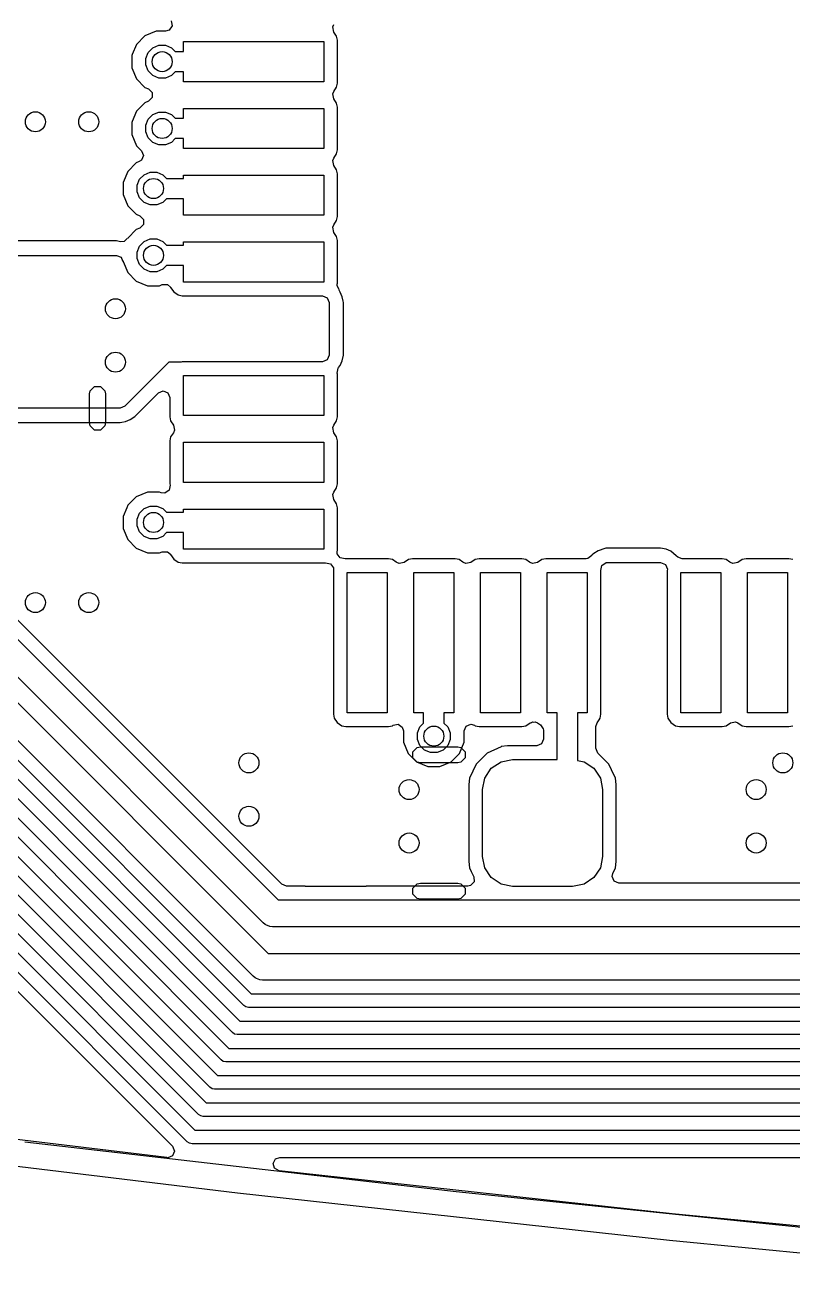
# Model space of a CAD drawing. Extents: x 94.3 to 177.3, y -118.1 to -62.3.
# Drawn here: x 100.12 to 105.88, y -116.29 to -106.88 of the extents above; entities that cross this region are included whole.
import ezdxf

# ---------------------------------------------------------------- set-up
doc = ezdxf.new("R2010")
doc.units = 0
doc.layers.add('BLACK', color=7, linetype='CONTINUOUS')

msp = doc.modelspace()

# ---------------------------------------------------------------- linework, layer by layer
at = {"layer": 'BLACK', "linetype": 'CONTINUOUS'}
for p, q in [((101.216785, -106.844719), (101.224253, -106.882252)), ((102.427732, -106.890245), (102.435194, -106.872226)), ((101.021128, -106.957138), (100.957138, -107.021128)), ((101.021134, -106.957134), (101.021128, -106.957138)), ((101.104746, -106.9225), (101.021134, -106.957134)), ((101.175213, -106.9225), (101.104746, -106.9225)), ((101.202994, -106.914072), (101.175213, -106.9225)), ((101.224253, -106.882252), (101.202994, -106.914072)), ((102.435198, -106.927778), (102.427732, -106.890245)), ((102.456732, -106.960004), (102.435198, -106.927778)), ((102.456732, -106.960006), (102.456732, -106.960004)), ((102.456733, -106.960007), (102.456732, -106.960006)), ((102.462679, -106.989906), (102.456733, -106.960007)), ((100.957134, -107.021134), (100.925861, -107.096634)), ((100.957138, -107.021128), (100.957134, -107.021134)), ((101.046066, -107.080554), (101.080554, -107.046066)), ((101.080554, -107.046066), (101.125614, -107.027402)), ((101.125614, -107.027402), (101.174386, -107.027402)), ((101.174386, -107.027402), (101.219446, -107.046066)), ((101.219446, -107.046066), (101.24718, -107.0738)), ((101.31018, -107.0738), (101.31018, -107)), ((101.31018, -107), (102.36018, -107)), ((102.36018, -107), (102.36018, -107.3)), ((102.46268, -107.310095), (102.462679, -106.989906)), ((100.925861, -107.096634), (100.9225, -107.104747)), ((100.9225, -107.104747), (100.9225, -107.195253)), ((101.027402, -107.125614), (101.046066, -107.080554)), ((101.027402, -107.174386), (101.027402, -107.125614)), ((101.24718, -107.0738), (101.31018, -107.0738)), ((100.9225, -107.195253), (100.957135, -107.278868)), ((101.046066, -107.219446), (101.027402, -107.174386)), ((101.080554, -107.253934), (101.046066, -107.219446)), ((101.125614, -107.272598), (101.080554, -107.253934)), ((101.219446, -107.253934), (101.174386, -107.272598)), ((101.24718, -107.2262), (101.219446, -107.253934)), ((101.31018, -107.2262), (101.24718, -107.2262)), ((101.31018, -107.3), (101.31018, -107.2262)), ((100.957135, -107.278868), (101.021132, -107.342865)), ((101.021132, -107.342865), (101.047548, -107.353807)), ((101.174386, -107.272598), (101.125614, -107.272598)), ((102.36018, -107.3), (101.31018, -107.3)), ((102.435194, -107.372226), (102.456733, -107.339993)), ((102.456733, -107.339993), (102.46268, -107.310095)), ((101.047548, -107.446192), (101.021132, -107.457135)), ((101.047548, -107.353807), (101.074606, -107.380866)), ((101.074606, -107.419135), (101.047548, -107.446192)), ((101.074606, -107.380866), (101.074606, -107.419135)), ((102.427732, -107.390245), (102.435194, -107.372226)), ((102.435198, -107.427778), (102.427732, -107.390245)), ((102.456732, -107.460004), (102.435198, -107.427778)), ((100.957134, -107.521134), (100.925502, -107.5975)), ((100.957138, -107.521128), (100.957134, -107.521134)), ((101.021128, -107.457138), (100.957138, -107.521128)), ((101.02113, -107.457136), (101.021128, -107.457138)), ((101.021132, -107.457135), (101.02113, -107.457136)), ((101.080554, -107.546066), (101.125614, -107.527402)), ((101.125614, -107.527402), (101.174386, -107.527402)), ((101.174386, -107.527402), (101.219446, -107.546066)), ((101.31018, -107.5738), (101.31018, -107.5)), ((101.31018, -107.5), (102.36018, -107.5)), ((102.36018, -107.5), (102.36018, -107.8)), ((102.456732, -107.460006), (102.456732, -107.460004)), ((102.456733, -107.460007), (102.456732, -107.460006)), ((102.462679, -107.489906), (102.456733, -107.460007)), ((102.46268, -107.810095), (102.462679, -107.489906)), ((100.925502, -107.5975), (100.9225, -107.604747)), ((100.9225, -107.604747), (100.9225, -107.695253)), ((101.027402, -107.625614), (101.046066, -107.580554)), ((101.027402, -107.674386), (101.027402, -107.625614)), ((101.046066, -107.580554), (101.080554, -107.546066)), ((101.219446, -107.546066), (101.24718, -107.5738)), ((101.24718, -107.5738), (101.31018, -107.5738)), ((100.9225, -107.695253), (100.957135, -107.778868)), ((101.046066, -107.719446), (101.027402, -107.674386)), ((101.080554, -107.753934), (101.046066, -107.719446)), ((101.24718, -107.7262), (101.219446, -107.753934)), ((101.31018, -107.7262), (101.24718, -107.7262)), ((101.31018, -107.8), (101.31018, -107.7262)), ((100.957135, -107.778868), (100.957138, -107.778871)), ((100.957138, -107.778871), (100.994679, -107.816412)), ((100.994679, -107.816412), (101.009324, -107.851767)), ((101.125614, -107.772598), (101.080554, -107.753934)), ((101.174386, -107.772598), (101.125614, -107.772598)), ((101.219446, -107.753934), (101.174386, -107.772598)), ((102.36018, -107.8), (101.31018, -107.8)), ((102.456733, -107.839993), (102.46268, -107.810095)), ((100.956308, -107.907138), (100.892318, -107.971128)), ((100.95631, -107.907136), (100.956308, -107.907138)), ((100.956312, -107.907135), (100.95631, -107.907136)), ((100.956314, -107.907134), (100.956312, -107.907135)), ((100.956316, -107.907133), (100.956314, -107.907134)), ((100.97846, -107.89796), (100.956316, -107.907133)), ((100.994679, -107.887122), (100.97846, -107.89796)), ((101.009324, -107.851767), (100.994679, -107.887122)), ((102.427732, -107.890245), (102.435194, -107.872226)), ((102.435198, -107.927778), (102.427732, -107.890245)), ((102.435194, -107.872226), (102.456733, -107.839993)), ((100.892314, -107.971134), (100.858114, -108.0537)), ((100.892318, -107.971128), (100.892314, -107.971134)), ((100.981246, -108.030554), (101.015734, -107.996066)), ((101.015734, -107.996066), (101.060794, -107.977402)), ((101.060794, -107.977402), (101.109566, -107.977402)), ((101.109566, -107.977402), (101.154626, -107.996066)), ((101.154626, -107.996066), (101.18236, -108.0238)), ((101.31018, -108.0238), (101.31018, -108)), ((101.31018, -108), (102.36018, -108)), ((102.36018, -108), (102.36018, -108.3)), ((102.456732, -107.960004), (102.435198, -107.927778)), ((102.456732, -107.960006), (102.456732, -107.960004)), ((102.456733, -107.960007), (102.456732, -107.960006)), ((102.462679, -107.989906), (102.456733, -107.960007)), ((102.46268, -108.310095), (102.462679, -107.989906)), ((100.858114, -108.0537), (100.85768, -108.054747)), ((100.85768, -108.054747), (100.85768, -108.145253)), ((100.962582, -108.075614), (100.981246, -108.030554)), ((100.962582, -108.124386), (100.962582, -108.075614)), ((101.18236, -108.0238), (101.31018, -108.0238)), ((100.85768, -108.145253), (100.892315, -108.228868)), ((100.981246, -108.169446), (100.962582, -108.124386)), ((101.015734, -108.203934), (100.981246, -108.169446)), ((101.18236, -108.1762), (101.154626, -108.203934)), ((101.31018, -108.1762), (101.18236, -108.1762)), ((101.31018, -108.3), (101.31018, -108.1762)), ((100.892315, -108.228868), (100.956312, -108.292865)), ((100.956312, -108.292865), (100.982728, -108.303807)), ((101.060794, -108.222598), (101.015734, -108.203934)), ((101.109566, -108.222598), (101.060794, -108.222598)), ((101.154626, -108.203934), (101.109566, -108.222598)), ((100.982728, -108.303807), (101.009786, -108.330866)), ((101.009786, -108.369135), (100.982728, -108.396192)), ((101.009786, -108.330866), (101.009786, -108.369135)), ((102.36018, -108.3), (101.31018, -108.3)), ((102.427732, -108.390245), (102.435194, -108.372226)), ((102.435194, -108.372226), (102.456733, -108.339993)), ((102.456733, -108.339993), (102.46268, -108.310095)), ((100.887848, -108.474071), (100.86632, -108.495584)), ((100.889579, -108.475228), (100.887848, -108.474071)), ((100.892318, -108.471128), (100.889579, -108.475228)), ((100.956308, -108.407138), (100.892318, -108.471128)), ((100.95631, -108.407136), (100.956308, -108.407138)), ((100.956312, -108.407135), (100.95631, -108.407136)), ((100.982728, -108.396192), (100.956312, -108.407135)), ((101.015734, -108.496066), (101.060794, -108.477402)), ((101.060794, -108.477402), (101.109566, -108.477402)), ((101.109566, -108.477402), (101.154626, -108.496066)), ((102.435198, -108.427778), (102.427732, -108.390245)), ((102.456732, -108.460004), (102.435198, -108.427778)), ((102.456732, -108.460006), (102.456732, -108.460004)), ((102.456733, -108.460007), (102.456732, -108.460006)), ((102.462679, -108.489906), (102.456733, -108.460007)), ((100.80768, -108.4925), (99.650698, -108.4925)), ((100.807686, -108.4925), (100.80768, -108.4925)), ((100.837449, -108.498421), (100.807686, -108.4925)), ((100.86632, -108.495584), (100.837449, -108.498421)), ((100.962582, -108.575614), (100.981246, -108.530554)), ((100.962582, -108.624386), (100.962582, -108.575614)), ((100.981246, -108.530554), (101.015734, -108.496066)), ((101.154626, -108.496066), (101.18236, -108.5238)), ((101.18236, -108.5238), (101.31018, -108.5238)), ((101.31018, -108.5238), (101.31018, -108.5)), ((101.31018, -108.5), (102.36018, -108.5)), ((102.36018, -108.5), (102.36018, -108.8)), ((102.46268, -108.810095), (102.462679, -108.489906)), ((99.650698, -108.6), (100.80768, -108.6)), ((100.80768, -108.6), (100.843035, -108.614645)), ((100.843035, -108.614645), (100.853941, -108.640973)), ((100.853941, -108.640973), (100.856719, -108.640421)), ((100.856719, -108.640421), (100.85768, -108.645253)), ((100.85768, -108.645253), (100.892315, -108.728868)), ((100.981246, -108.669446), (100.962582, -108.624386)), ((101.015734, -108.703934), (100.981246, -108.669446)), ((100.892315, -108.728868), (100.956312, -108.792865)), ((101.060794, -108.722598), (101.015734, -108.703934)), ((101.109566, -108.722598), (101.060794, -108.722598)), ((101.154626, -108.703934), (101.109566, -108.722598)), ((101.18236, -108.6762), (101.154626, -108.703934)), ((101.31018, -108.6762), (101.18236, -108.6762)), ((101.31018, -108.8), (101.31018, -108.6762)), ((100.956312, -108.792865), (101.039927, -108.8275)), ((101.039927, -108.8275), (101.039929, -108.8275)), ((101.039929, -108.8275), (101.130431, -108.8275)), ((101.130431, -108.8275), (101.130433, -108.8275)), ((101.130433, -108.8275), (101.151143, -108.81892)), ((101.151143, -108.81892), (101.189409, -108.818919)), ((101.189409, -108.818919), (101.21185, -108.837334)), ((101.21185, -108.837334), (101.213627, -108.839993)), ((101.213627, -108.839993), (101.236282, -108.873898)), ((102.36018, -108.8), (101.31018, -108.8)), ((102.46102, -108.828056), (102.461826, -108.814386)), ((102.475291, -108.856066), (102.46102, -108.828056)), ((102.461826, -108.814386), (102.46268, -108.810095)), ((102.473967, -108.857111), (102.475291, -108.856066)), ((102.477014, -108.860976), (102.473967, -108.857111)), ((101.236282, -108.873898), (101.270187, -108.896553)), ((101.270187, -108.896553), (101.300085, -108.9025)), ((101.300085, -108.9025), (102.35, -108.902499)), ((102.35, -108.902499), (102.385355, -108.917144)), ((102.385355, -108.917144), (102.4, -108.952499)), ((102.4, -108.952499), (102.4, -109.3475)), ((102.484672, -108.876004), (102.477014, -108.860976)), ((102.499317, -108.911359), (102.484672, -108.876004)), ((102.499317, -108.911361), (102.499317, -108.911359)), ((102.505473, -108.94231), (102.499317, -108.911361)), ((102.5075, -108.952499), (102.505473, -108.94231)), ((102.5075, -109.3475), (102.5075, -108.952499)), ((101.199999, -109.4), (100.869645, -109.730355)), ((101.282594, -109.4), (101.199999, -109.4)), ((101.292346, -109.39904), (101.282594, -109.4)), ((101.300082, -109.397501), (101.292346, -109.39904)), ((101.300088, -109.3975), (101.300082, -109.397501)), ((102.35, -109.3975), (101.300088, -109.3975)), ((102.385355, -109.382855), (102.35, -109.3975)), ((102.4, -109.3475), (102.385355, -109.382855)), ((102.471939, -109.438902), (102.484672, -109.423995)), ((102.484672, -109.423995), (102.499317, -109.38864)), ((102.499317, -109.38864), (102.5075, -109.3475)), ((101.31018, -109.8), (101.31018, -109.5)), ((101.31018, -109.5), (102.36018, -109.5)), ((102.36018, -109.5), (102.36018, -109.8)), ((102.460931, -109.481115), (102.468397, -109.443582)), ((102.462679, -109.489906), (102.460931, -109.481115)), ((102.46268, -109.810095), (102.462679, -109.489906)), ((102.468397, -109.443582), (102.471939, -109.438902)), ((100.609747, -109.614203), (100.642219, -109.581731)), ((100.642219, -109.581731), (100.688141, -109.581731)), ((100.688141, -109.581731), (100.720613, -109.614203)), ((100.60518, -109.637164), (100.609747, -109.614203)), ((100.60518, -109.852836), (100.60518, -109.637164)), ((100.720613, -109.614203), (100.72518, -109.637164)), ((100.72518, -109.637164), (100.72518, -109.852836)), ((100.945659, -109.806369), (101.122326, -109.629699)), ((101.122326, -109.629699), (101.15768, -109.615056)), ((101.15768, -109.615056), (101.193035, -109.6297)), ((101.193035, -109.6297), (101.20768, -109.665056)), ((101.20768, -109.665056), (101.20768, -109.810091)), ((100.83429, -109.745), (99.559272, -109.745)), ((100.869645, -109.730355), (100.83429, -109.745)), ((102.36018, -109.8), (101.31018, -109.8)), ((99.559273, -109.8525), (100.834289, -109.8525)), ((100.609747, -109.875797), (100.60518, -109.852836)), ((100.642219, -109.908269), (100.609747, -109.875797)), ((100.720613, -109.875797), (100.688141, -109.908269)), ((100.72518, -109.852836), (100.720613, -109.875797)), ((100.834289, -109.8525), (100.83429, -109.8525)), ((100.83429, -109.8525), (100.834292, -109.852499)), ((100.834292, -109.852499), (100.834296, -109.852499)), ((100.834296, -109.852499), (100.848171, -109.849739)), ((100.848171, -109.849739), (100.87543, -109.844317)), ((100.87543, -109.844317), (100.910785, -109.829672)), ((100.910785, -109.829672), (100.945659, -109.806369)), ((101.20768, -109.810091), (101.207681, -109.810095)), ((101.207681, -109.810095), (101.213627, -109.839995)), ((101.213627, -109.839995), (101.235161, -109.872221)), ((101.235161, -109.872221), (101.242627, -109.909754)), ((102.427732, -109.890245), (102.435194, -109.872226)), ((102.435198, -109.927778), (102.427732, -109.890245)), ((102.435194, -109.872226), (102.456733, -109.839993)), ((102.456733, -109.839993), (102.46268, -109.810095)), ((100.688141, -109.908269), (100.642219, -109.908269)), ((101.213627, -109.960007), (101.20768, -109.989905)), ((101.235161, -109.927778), (101.213627, -109.960007)), ((101.242627, -109.909754), (101.235161, -109.927778)), ((102.456732, -109.960004), (102.435198, -109.927778)), ((102.456732, -109.960006), (102.456732, -109.960004)), ((102.456733, -109.960007), (102.456732, -109.960006)), ((102.462679, -109.989906), (102.456733, -109.960007)), ((101.20768, -109.989905), (101.20768, -109.989906)), ((101.20768, -109.989906), (101.20768, -109.989908)), ((101.20768, -109.989908), (101.20768, -110.310091)), ((101.31018, -110.3), (101.31018, -110)), ((101.31018, -110), (102.36018, -110)), ((102.36018, -110), (102.36018, -110.3)), ((102.46268, -110.310095), (102.462679, -109.989906)), ((101.202426, -110.358764), (101.170606, -110.380022)), ((101.209895, -110.321231), (101.202426, -110.358764)), ((101.20768, -110.310091), (101.207681, -110.3101)), ((101.207681, -110.3101), (101.209895, -110.321231)), ((102.36018, -110.3), (101.31018, -110.3)), ((102.435194, -110.372226), (102.456733, -110.339993)), ((102.456733, -110.339993), (102.46268, -110.310095)), ((100.956308, -110.407138), (100.892318, -110.471128)), ((100.956314, -110.407134), (100.956308, -110.407138)), ((101.039926, -110.3725), (100.956314, -110.407134)), ((101.039927, -110.3725), (101.039926, -110.3725)), ((101.130433, -110.3725), (101.039927, -110.3725)), ((101.141721, -110.377176), (101.130433, -110.3725)), ((101.170606, -110.380022), (101.141721, -110.377176)), ((102.427732, -110.390245), (102.435194, -110.372226)), ((102.435198, -110.427778), (102.427732, -110.390245)), ((102.456732, -110.460004), (102.435198, -110.427778)), ((100.884538, -110.489908), (100.85768, -110.554747)), ((100.892314, -110.471134), (100.884538, -110.489908)), ((100.892318, -110.471128), (100.892314, -110.471134)), ((100.962582, -110.575614), (100.981246, -110.530554)), ((100.981246, -110.530554), (101.015734, -110.496066)), ((101.015734, -110.496066), (101.060794, -110.477402)), ((101.060794, -110.477402), (101.109566, -110.477402)), ((101.109566, -110.477402), (101.154626, -110.496066)), ((101.154626, -110.496066), (101.18236, -110.5238)), ((101.18236, -110.5238), (101.31018, -110.5238)), ((101.31018, -110.5238), (101.31018, -110.5)), ((101.31018, -110.5), (102.36018, -110.5)), ((102.36018, -110.5), (102.36018, -110.8)), ((102.456732, -110.460006), (102.456732, -110.460004)), ((102.456733, -110.460007), (102.456732, -110.460006)), ((102.462679, -110.489906), (102.456733, -110.460007)), ((102.46268, -110.810095), (102.462679, -110.489906)), ((100.85768, -110.554747), (100.85768, -110.645253)), ((100.85768, -110.645253), (100.892315, -110.728868)), ((100.962582, -110.624386), (100.962582, -110.575614)), ((100.981246, -110.669446), (100.962582, -110.624386)), ((99.316104, -110.724682), (102.018021, -113.4266)), ((102.045833, -113.309455), (99.438865, -110.702487)), ((100.892315, -110.728868), (100.956312, -110.792865)), ((101.015734, -110.703934), (100.981246, -110.669446)), ((101.060794, -110.722598), (101.015734, -110.703934)), ((101.109566, -110.722598), (101.060794, -110.722598)), ((101.154626, -110.703934), (101.109566, -110.722598)), ((101.18236, -110.6762), (101.154626, -110.703934)), ((101.31018, -110.6762), (101.18236, -110.6762)), ((101.31018, -110.8), (101.31018, -110.6762)), ((101.905889, -113.59731), (99.111222, -110.802644)), ((100.956312, -110.792865), (101.039927, -110.8275)), ((101.039927, -110.8275), (101.039929, -110.8275)), ((101.039929, -110.8275), (101.130431, -110.8275)), ((101.130431, -110.8275), (101.130433, -110.8275)), ((101.130433, -110.8275), (101.151143, -110.81892)), ((101.151143, -110.81892), (101.189409, -110.818919)), ((101.189409, -110.818919), (101.21185, -110.837334)), ((102.36018, -110.8), (101.31018, -110.8)), ((102.461782, -110.834109), (102.461783, -110.814604)), ((102.483041, -110.86593), (102.461782, -110.834109)), ((102.461783, -110.814604), (102.462679, -110.810098)), ((102.462679, -110.810098), (102.46268, -110.810095)), ((104.384395, -110.832838), (104.37115, -110.843281)), ((104.416219, -110.811576), (104.384395, -110.832838)), ((104.465399, -110.793978), (104.416219, -110.811576)), ((104.475143, -110.793019), (104.465399, -110.793978)), ((104.475172, -110.793016), (104.475143, -110.793019)), ((104.485231, -110.792522), (104.475172, -110.793016)), ((104.485694, -110.7925), (104.485231, -110.792522)), ((104.884666, -110.7925), (104.485694, -110.7925)), ((104.884672, -110.7925), (104.884666, -110.7925)), ((104.925803, -110.800682), (104.884672, -110.7925)), ((104.925804, -110.800682), (104.925803, -110.800682)), ((104.925806, -110.800683), (104.925804, -110.800682)), ((104.961161, -110.815328), (104.925806, -110.800683)), ((105.001865, -110.850094), (104.961161, -110.815328)), ((101.21185, -110.837334), (101.213627, -110.839993)), ((101.213627, -110.839993), (101.236282, -110.873898)), ((101.236282, -110.873898), (101.270187, -110.896553)), ((101.270187, -110.896553), (101.300085, -110.9025)), ((101.300085, -110.9025), (102.370274, -110.902499)), ((102.370274, -110.902499), (102.374778, -110.901603)), ((102.374778, -110.901603), (102.412311, -110.909065)), ((102.412311, -110.909065), (102.433575, -110.940882)), ((102.520573, -110.873398), (102.483041, -110.86593)), ((102.52508, -110.872501), (102.520573, -110.873398)), ((102.525088, -110.8725), (102.52508, -110.872501)), ((102.84527, -110.8725), (102.525088, -110.8725)), ((102.845275, -110.8725), (102.84527, -110.8725)), ((102.875173, -110.878447), (102.845275, -110.8725)), ((102.90227, -110.896553), (102.875173, -110.878447)), ((102.9074, -110.899981), (102.90227, -110.896553)), ((102.925425, -110.907447), (102.9074, -110.899981)), ((102.962958, -110.899981), (102.925425, -110.907447)), ((102.995184, -110.878447), (102.962958, -110.899981)), ((103.025084, -110.872501), (102.995184, -110.878447)), ((103.025088, -110.8725), (103.025084, -110.872501)), ((103.34527, -110.8725), (103.025088, -110.8725)), ((103.345275, -110.8725), (103.34527, -110.8725)), ((103.375173, -110.878447), (103.345275, -110.8725)), ((103.40227, -110.896553), (103.375173, -110.878447)), ((103.4074, -110.899981), (103.40227, -110.896553)), ((103.425425, -110.907447), (103.4074, -110.899981)), ((103.462958, -110.899981), (103.425425, -110.907447)), ((103.495184, -110.878447), (103.462958, -110.899981)), ((103.525084, -110.872501), (103.495184, -110.878447)), ((103.525088, -110.8725), (103.525084, -110.872501)), ((103.84527, -110.8725), (103.525088, -110.8725)), ((103.845275, -110.8725), (103.84527, -110.8725)), ((103.875173, -110.878447), (103.845275, -110.8725)), ((103.90227, -110.896553), (103.875173, -110.878447)), ((103.9074, -110.899981), (103.90227, -110.896553)), ((103.925425, -110.907447), (103.9074, -110.899981)), ((103.962958, -110.899981), (103.925425, -110.907447)), ((103.995184, -110.878447), (103.962958, -110.899981)), ((104.025084, -110.872501), (103.995184, -110.878447)), ((104.025088, -110.8725), (104.025084, -110.872501)), ((104.325481, -110.8725), (104.025088, -110.8725)), ((104.339049, -110.870624), (104.325481, -110.8725)), ((104.369104, -110.846935), (104.339049, -110.870624)), ((104.37115, -110.843281), (104.369104, -110.846935)), ((104.436655, -110.959753), (104.444121, -110.922221)), ((104.444121, -110.922221), (104.475941, -110.900961)), ((104.475941, -110.900961), (104.485694, -110.9)), ((104.485694, -110.9), (104.884666, -110.9)), ((104.884666, -110.9), (104.920021, -110.914645)), ((104.920021, -110.914645), (104.934666, -110.95)), ((105.014072, -110.86052), (105.001865, -110.850094)), ((105.046545, -110.8725), (105.014072, -110.86052)), ((105.34527, -110.8725), (105.046545, -110.8725)), ((105.345275, -110.8725), (105.34527, -110.8725)), ((105.375173, -110.878447), (105.345275, -110.8725)), ((105.40227, -110.896553), (105.375173, -110.878447)), ((105.4074, -110.899981), (105.40227, -110.896553)), ((105.425425, -110.907447), (105.4074, -110.899981)), ((105.462958, -110.899981), (105.425425, -110.907447)), ((105.495184, -110.878447), (105.462958, -110.899981)), ((105.525084, -110.872501), (105.495184, -110.878447)), ((105.525088, -110.8725), (105.525084, -110.872501)), ((105.84527, -110.8725), (105.525088, -110.8725)), ((105.845275, -110.8725), (105.84527, -110.8725)), ((105.875173, -110.878447), (105.845275, -110.8725)), ((102.433578, -110.960387), (102.43268, -110.964901)), ((102.43268, -110.964901), (102.43268, -112.035091)), ((102.433575, -110.940882), (102.433578, -110.960387)), ((102.53518, -112.025), (102.53518, -110.975)), ((102.53518, -110.975), (102.83518, -110.975)), ((102.83518, -110.975), (102.83518, -112.025)), ((103.03518, -112.025), (103.03518, -110.975)), ((103.03518, -110.975), (103.33518, -110.975)), ((103.33518, -110.975), (103.33518, -112.025)), ((103.53518, -112.025), (103.53518, -110.975)), ((103.53518, -110.975), (103.83518, -110.975)), ((103.83518, -110.975), (103.83518, -112.025)), ((104.03518, -112.025), (104.03518, -110.975)), ((104.03518, -110.975), (104.33518, -110.975)), ((104.33518, -110.975), (104.33518, -112.025)), ((104.437677, -110.964895), (104.436655, -110.959753)), ((104.437679, -110.964906), (104.437677, -110.964895)), ((104.43768, -112.035095), (104.437679, -110.964906)), ((104.932682, -110.964895), (104.93268, -110.964906)), ((104.93268, -110.964906), (104.93268, -112.035091)), ((104.933705, -110.959747), (104.932682, -110.964895)), ((104.934666, -110.95), (104.933705, -110.959747)), ((105.03518, -112.025), (105.03518, -110.975)), ((105.03518, -110.975), (105.33518, -110.975)), ((105.33518, -110.975), (105.33518, -112.025)), ((105.53518, -112.025), (105.53518, -110.975)), ((105.53518, -110.975), (105.83518, -110.975)), ((105.83518, -110.975), (105.83518, -112.025)), ((99.596311, -111.479889), (101.943021, -113.8266)), ((101.830889, -113.99731), (99.484178, -111.6506)), ((99.456559, -111.768079), (101.81768, -114.1292)), ((101.760717, -114.215921), (99.399596, -111.8548)), ((101.676135, -114.420121), (99.315014, -112.059)), ((99.371977, -111.972279), (101.733098, -114.3334)), ((102.43268, -112.035091), (102.432681, -112.035094)), ((102.432681, -112.035094), (102.438627, -112.064993)), ((102.83518, -112.025), (102.53518, -112.025)), ((103.10898, -112.025), (103.03518, -112.025)), ((103.10898, -112.10282), (103.10898, -112.025)), ((103.33518, -112.025), (103.26138, -112.025)), ((103.26138, -112.025), (103.26138, -112.10282)), ((103.83518, -112.025), (103.53518, -112.025)), ((104.10898, -112.025), (104.03518, -112.025)), ((104.10898, -112.375), (104.10898, -112.025)), ((104.33518, -112.025), (104.26138, -112.025)), ((104.26138, -112.025), (104.26138, -112.382236)), ((104.431733, -112.064993), (104.43768, -112.035095)), ((104.93268, -112.035091), (104.932681, -112.035094)), ((104.932681, -112.035094), (104.938627, -112.064993)), ((105.33518, -112.025), (105.03518, -112.025)), ((105.83518, -112.025), (105.53518, -112.025)), ((102.438627, -112.064993), (102.461282, -112.098898)), ((102.461282, -112.098898), (102.495187, -112.121553)), ((102.495187, -112.121553), (102.525085, -112.1275)), ((102.525085, -112.1275), (102.845274, -112.127499)), ((102.845274, -112.127499), (102.875173, -112.121553)), ((102.875173, -112.121553), (102.879899, -112.118394)), ((102.879899, -112.118394), (102.917432, -112.110927)), ((102.917432, -112.110927), (102.949252, -112.132186)), ((102.949252, -112.132186), (102.95768, -112.159966)), ((103.062582, -112.175614), (103.081246, -112.130554)), ((103.081246, -112.130554), (103.10898, -112.10282)), ((103.26138, -112.10282), (103.289114, -112.130554)), ((103.289114, -112.130554), (103.307778, -112.175614)), ((103.41268, -112.159966), (103.427325, -112.124611)), ((103.427325, -112.124611), (103.46268, -112.109966)), ((103.46268, -112.109966), (103.490457, -112.118393)), ((103.490457, -112.118393), (103.495187, -112.121553)), ((103.495187, -112.121553), (103.525085, -112.1275)), ((103.525085, -112.1275), (103.845274, -112.127499)), ((103.845274, -112.127499), (103.875173, -112.121553)), ((103.875173, -112.121553), (103.907402, -112.100017)), ((103.907402, -112.100017), (103.917156, -112.098077)), ((103.917156, -112.098077), (103.925425, -112.092552)), ((103.925425, -112.092552), (103.935177, -112.094491)), ((103.935177, -112.094491), (103.944933, -112.092551)), ((103.944933, -112.092551), (103.962954, -112.100015)), ((103.962954, -112.100015), (103.984259, -112.114251)), ((103.984259, -112.114251), (104.005519, -112.146068)), ((104.005519, -112.146068), (104.00648, -112.155823)), ((104.4, -112.127651), (104.408427, -112.099872)), ((104.4, -112.291134), (104.4, -112.127651)), ((104.408427, -112.099872), (104.422767, -112.078411)), ((104.422767, -112.078411), (104.431733, -112.064993)), ((104.938627, -112.064993), (104.961282, -112.098898)), ((104.961282, -112.098898), (104.995187, -112.121553)), ((104.995187, -112.121553), (105.025085, -112.1275)), ((105.025085, -112.1275), (105.345274, -112.127499)), ((105.345274, -112.127499), (105.375173, -112.121553)), ((105.375173, -112.121553), (105.407402, -112.100017)), ((105.407402, -112.100017), (105.444933, -112.092551)), ((105.444933, -112.092551), (105.462956, -112.100017)), ((105.462956, -112.100017), (105.495187, -112.121553)), ((105.495187, -112.121553), (105.525085, -112.1275)), ((105.525085, -112.1275), (105.845274, -112.127499)), ((105.845274, -112.127499), (105.875173, -112.121553)), ((99.287395, -112.176479), (101.648516, -114.5376)), ((102.95768, -112.159966), (102.95768, -112.245253)), ((102.95768, -112.245253), (102.992315, -112.328868)), ((103.062582, -112.224386), (103.062582, -112.175614)), ((103.081246, -112.269446), (103.062582, -112.224386)), ((103.307778, -112.224386), (103.289114, -112.269446)), ((103.307778, -112.175614), (103.307778, -112.224386)), ((103.378045, -112.328868), (103.41268, -112.245253)), ((103.41268, -112.245253), (103.41268, -112.159966)), ((104.00648, -112.2225), (103.991835, -112.257855)), ((104.00648, -112.155823), (104.00648, -112.2225)), ((101.591553, -114.624321), (99.230432, -112.2632)), ((102.992315, -112.328868), (103.056312, -112.392865)), ((103.028987, -112.317039), (103.061459, -112.284567)), ((103.028987, -112.362961), (103.028987, -112.317039)), ((103.061459, -112.284567), (103.08442, -112.28)), ((103.115734, -112.303934), (103.081246, -112.269446)), ((103.08442, -112.28), (103.36558, -112.28)), ((103.160794, -112.322598), (103.115734, -112.303934)), ((103.209566, -112.322598), (103.160794, -112.322598)), ((103.254626, -112.303934), (103.209566, -112.322598)), ((103.289114, -112.269446), (103.254626, -112.303934)), ((103.314048, -112.392865), (103.378045, -112.328868)), ((103.36558, -112.28), (103.388541, -112.284567)), ((103.388541, -112.284567), (103.421013, -112.317039)), ((103.421013, -112.317039), (103.421013, -112.362961)), ((103.584253, -112.32759), (103.50259, -112.409253)), ((103.584258, -112.327586), (103.584253, -112.32759)), ((103.688925, -112.27878), (103.584258, -112.327586)), ((103.688931, -112.278778), (103.688925, -112.27878)), ((103.736619, -112.272501), (103.688931, -112.278778)), ((103.736626, -112.2725), (103.736619, -112.272501)), ((103.95648, -112.2725), (103.736626, -112.2725)), ((103.991835, -112.257855), (103.95648, -112.2725)), ((104.414645, -112.326489), (104.4, -112.291134)), ((104.497409, -112.409253), (104.414645, -112.326489)), ((99.202813, -112.380679), (101.563934, -114.7418)), ((103.061459, -112.395433), (103.028987, -112.362961)), ((103.056312, -112.392865), (103.139927, -112.4275)), ((103.08442, -112.4), (103.061459, -112.395433)), ((103.36558, -112.4), (103.08442, -112.4)), ((103.139927, -112.4275), (103.139929, -112.4275)), ((103.139929, -112.4275), (103.230431, -112.4275)), ((103.230431, -112.4275), (103.230433, -112.4275)), ((103.230433, -112.4275), (103.314048, -112.392865)), ((103.388541, -112.395433), (103.36558, -112.4)), ((103.421013, -112.362961), (103.388541, -112.395433)), ((103.502586, -112.409258), (103.453778, -112.513929)), ((103.50259, -112.409253), (103.502586, -112.409258)), ((103.615901, -112.440901), (103.688896, -112.392127)), ((103.688896, -112.392127), (103.775, -112.375)), ((103.775, -112.375), (104.10898, -112.375)), ((104.26138, -112.382236), (104.311104, -112.392127)), ((104.311104, -112.392127), (104.384099, -112.440901)), ((104.497413, -112.409258), (104.497409, -112.409253)), ((104.517143, -112.451571), (104.497413, -112.409258)), ((101.506971, -114.828521), (99.14585, -112.4674)), ((103.453778, -112.513929), (103.4475, -112.56162)), ((103.55, -112.6), (103.567127, -112.513896)), ((103.567127, -112.513896), (103.615901, -112.440901)), ((104.384099, -112.440901), (104.432873, -112.513896)), ((104.432873, -112.513896), (104.45, -112.6)), ((104.546221, -112.513929), (104.517143, -112.451571)), ((104.552499, -112.561626), (104.546221, -112.513929)), ((99.118231, -112.584879), (101.479352, -114.946)), ((103.4475, -112.56162), (103.4475, -113.138373)), ((103.55, -113.1), (103.55, -112.6)), ((104.45, -112.6), (104.45, -113.1)), ((104.5525, -113.138375), (104.552499, -112.561626)), ((101.422389, -115.032721), (99.061268, -112.6716)), ((99.033649, -112.789079), (101.39477, -115.1502)), ((101.337807, -115.236921), (98.976686, -112.8758)), ((98.948874, -112.992945), (101.227016, -115.271088)), ((103.4475, -113.138373), (103.447501, -113.13838)), ((103.447501, -113.13838), (103.453778, -113.186068)), ((103.453778, -113.186068), (103.453778, -113.186069)), ((103.453778, -113.186069), (103.453779, -113.186071)), ((103.453779, -113.186071), (103.466072, -113.212434)), ((103.567127, -113.186104), (103.55, -113.1)), ((103.615901, -113.259099), (103.567127, -113.186104)), ((104.432873, -113.186104), (104.384099, -113.259099)), ((104.45, -113.1), (104.432873, -113.186104)), ((104.526264, -113.228869), (104.546221, -113.18607)), ((104.546221, -113.18607), (104.552499, -113.138379)), ((104.552499, -113.138379), (104.5525, -113.138375)), ((103.466072, -113.212434), (103.484974, -113.252969)), ((103.484974, -113.252969), (103.486642, -113.291201)), ((103.688896, -113.307873), (103.615901, -113.259099)), ((104.384099, -113.259099), (104.311104, -113.307873)), ((104.521579, -113.25), (104.526264, -113.228869)), ((104.536224, -113.285355), (104.521579, -113.25)), ((102.081188, -113.3241), (102.045833, -113.309455)), ((102.220475, -113.3241), (102.081188, -113.3241)), ((102.225, -113.325), (102.220475, -113.3241)), ((102.675, -113.325), (102.225, -113.325)), ((102.679525, -113.3241), (102.675, -113.325)), ((103.439658, -113.3241), (102.679525, -113.3241)), ((103.028987, -113.337039), (103.061459, -113.304567)), ((103.028987, -113.382961), (103.028987, -113.337039)), ((103.061459, -113.304567), (103.08442, -113.3)), ((103.08442, -113.3), (103.36558, -113.3)), ((103.36558, -113.3), (103.388541, -113.304567)), ((103.388541, -113.304567), (103.421013, -113.337039)), ((103.421013, -113.337039), (103.421013, -113.382961)), ((103.460789, -113.319416), (103.439658, -113.3241)), ((103.486642, -113.291201), (103.460789, -113.319416)), ((103.775, -113.325), (103.688896, -113.307873)), ((104.225, -113.325), (103.775, -113.325)), ((104.311104, -113.307873), (104.225, -113.325)), ((104.571579, -113.3), (104.536224, -113.285355)), ((106.27929, -113.3), (104.571579, -113.3)), ((102.018021, -113.4266), (107.609444, -113.4266)), ((103.061459, -113.415433), (103.028987, -113.382961)), ((103.08442, -113.42), (103.061459, -113.415433)), ((103.36558, -113.42), (103.08442, -113.42)), ((103.388541, -113.415433), (103.36558, -113.42)), ((103.421013, -113.382961), (103.388541, -113.415433)), ((101.921042, -113.609747), (101.905889, -113.59731)), ((101.927638, -113.612479), (101.921042, -113.609747)), ((101.957091, -113.624679), (101.927638, -113.612479)), ((101.9766, -113.6266), (101.957091, -113.624679)), ((107.568022, -113.6266), (101.9766, -113.6266)), ((101.943021, -113.8266), (107.443756, -113.8266)), ((101.846042, -114.009747), (101.830889, -113.99731)), ((101.8566, -114.01412), (101.846042, -114.009747)), ((101.882091, -114.024679), (101.8566, -114.01412)), ((101.9016, -114.0266), (101.882091, -114.024679)), ((107.402334, -114.0266), (101.9016, -114.0266)), ((101.81768, -114.1292), (107.338794, -114.1292)), ((101.777197, -114.226932), (101.760717, -114.215921)), ((101.777198, -114.226933), (101.777197, -114.226932)), ((101.796638, -114.2308), (101.777198, -114.226933)), ((107.317752, -114.2308), (101.796638, -114.2308)), ((101.733098, -114.3334), (107.254212, -114.3334)), ((101.692615, -114.431132), (101.676135, -114.420121)), ((101.692616, -114.431133), (101.692615, -114.431132)), ((101.712056, -114.435), (101.692616, -114.431133)), ((107.23317, -114.435), (101.712056, -114.435)), ((101.648516, -114.5376), (107.16963, -114.5376)), ((101.608033, -114.635332), (101.591553, -114.624321)), ((101.608034, -114.635333), (101.608033, -114.635332)), ((101.627474, -114.6392), (101.608034, -114.635333)), ((107.148588, -114.6392), (101.627474, -114.6392)), ((101.563934, -114.7418), (107.085048, -114.7418)), ((101.523451, -114.839532), (101.506971, -114.828521)), ((101.523452, -114.839533), (101.523451, -114.839532)), ((101.542892, -114.8434), (101.523452, -114.839533)), ((107.064006, -114.8434), (101.542892, -114.8434)), ((101.479352, -114.946), (107.000466, -114.946)), ((101.185689, -115.356085), (98.508729, -115.03407)), ((101.438869, -115.043732), (101.422389, -115.032721)), ((101.43887, -115.043733), (101.438869, -115.043732)), ((101.45831, -115.0476), (101.43887, -115.043733)), ((106.979424, -115.0476), (101.45831, -115.0476)), ((101.39477, -115.1502), (106.915884, -115.1502)), ((101.71486, -115.621682), (98.483435, -115.23297)), ((100.121976, -115.237552), (103.353354, -115.608412)), ((101.354287, -115.247932), (101.337807, -115.236921)), ((101.354288, -115.247933), (101.354287, -115.247932)), ((101.373728, -115.2518), (101.354288, -115.247933)), ((106.894842, -115.2518), (101.373728, -115.2518)), ((101.191661, -115.356443), (101.185689, -115.356085)), ((101.227016, -115.341798), (101.191661, -115.356443)), ((101.227016, -115.271088), (101.241661, -115.306443)), ((101.241661, -115.306443), (101.227016, -115.341798)), ((102.000295, -115.365314), (102.031601, -115.3543)), ((102.031601, -115.3543), (106.831675, -115.3543)), ((101.981897, -115.39887), (102.000295, -115.365314)), ((101.992615, -115.435606), (101.981897, -115.39887)), ((102.026171, -115.454004), (101.992615, -115.435606)), ((104.970759, -115.775708), (102.026171, -115.454004)), ((104.950329, -115.975166), (101.71486, -115.621682)), ((103.353354, -115.608412), (106.58858, -115.944047)), ((104.9713, -115.775764), (104.970759, -115.775708)), ((108.207642, -116.093706), (104.9713, -115.775764)), ((108.189456, -116.293382), (104.950329, -115.975166))]:
    msp.add_line(p, q, dxfattribs=at)
at = {"layer": 'BLACK'}
for centre in [(101.15, -107.15), (100.2, -107.6), (100.6, -107.6), (101.15, -107.65), (101.08518, -108.1), (101.08518, -108.6), (100.8, -109), (100.8, -109.4), (101.08518, -110.6), (100.2, -111.2), (100.6, -111.2), (103.18518, -112.2), (101.8, -112.4), (105.8, -112.4), (103, -112.6), (105.6, -112.6), (101.8, -112.8), (103, -113), (105.6, -113)]:
    msp.add_circle(centre, 0.075, dxfattribs=at)

doc.saveas('drawing.dxf')
